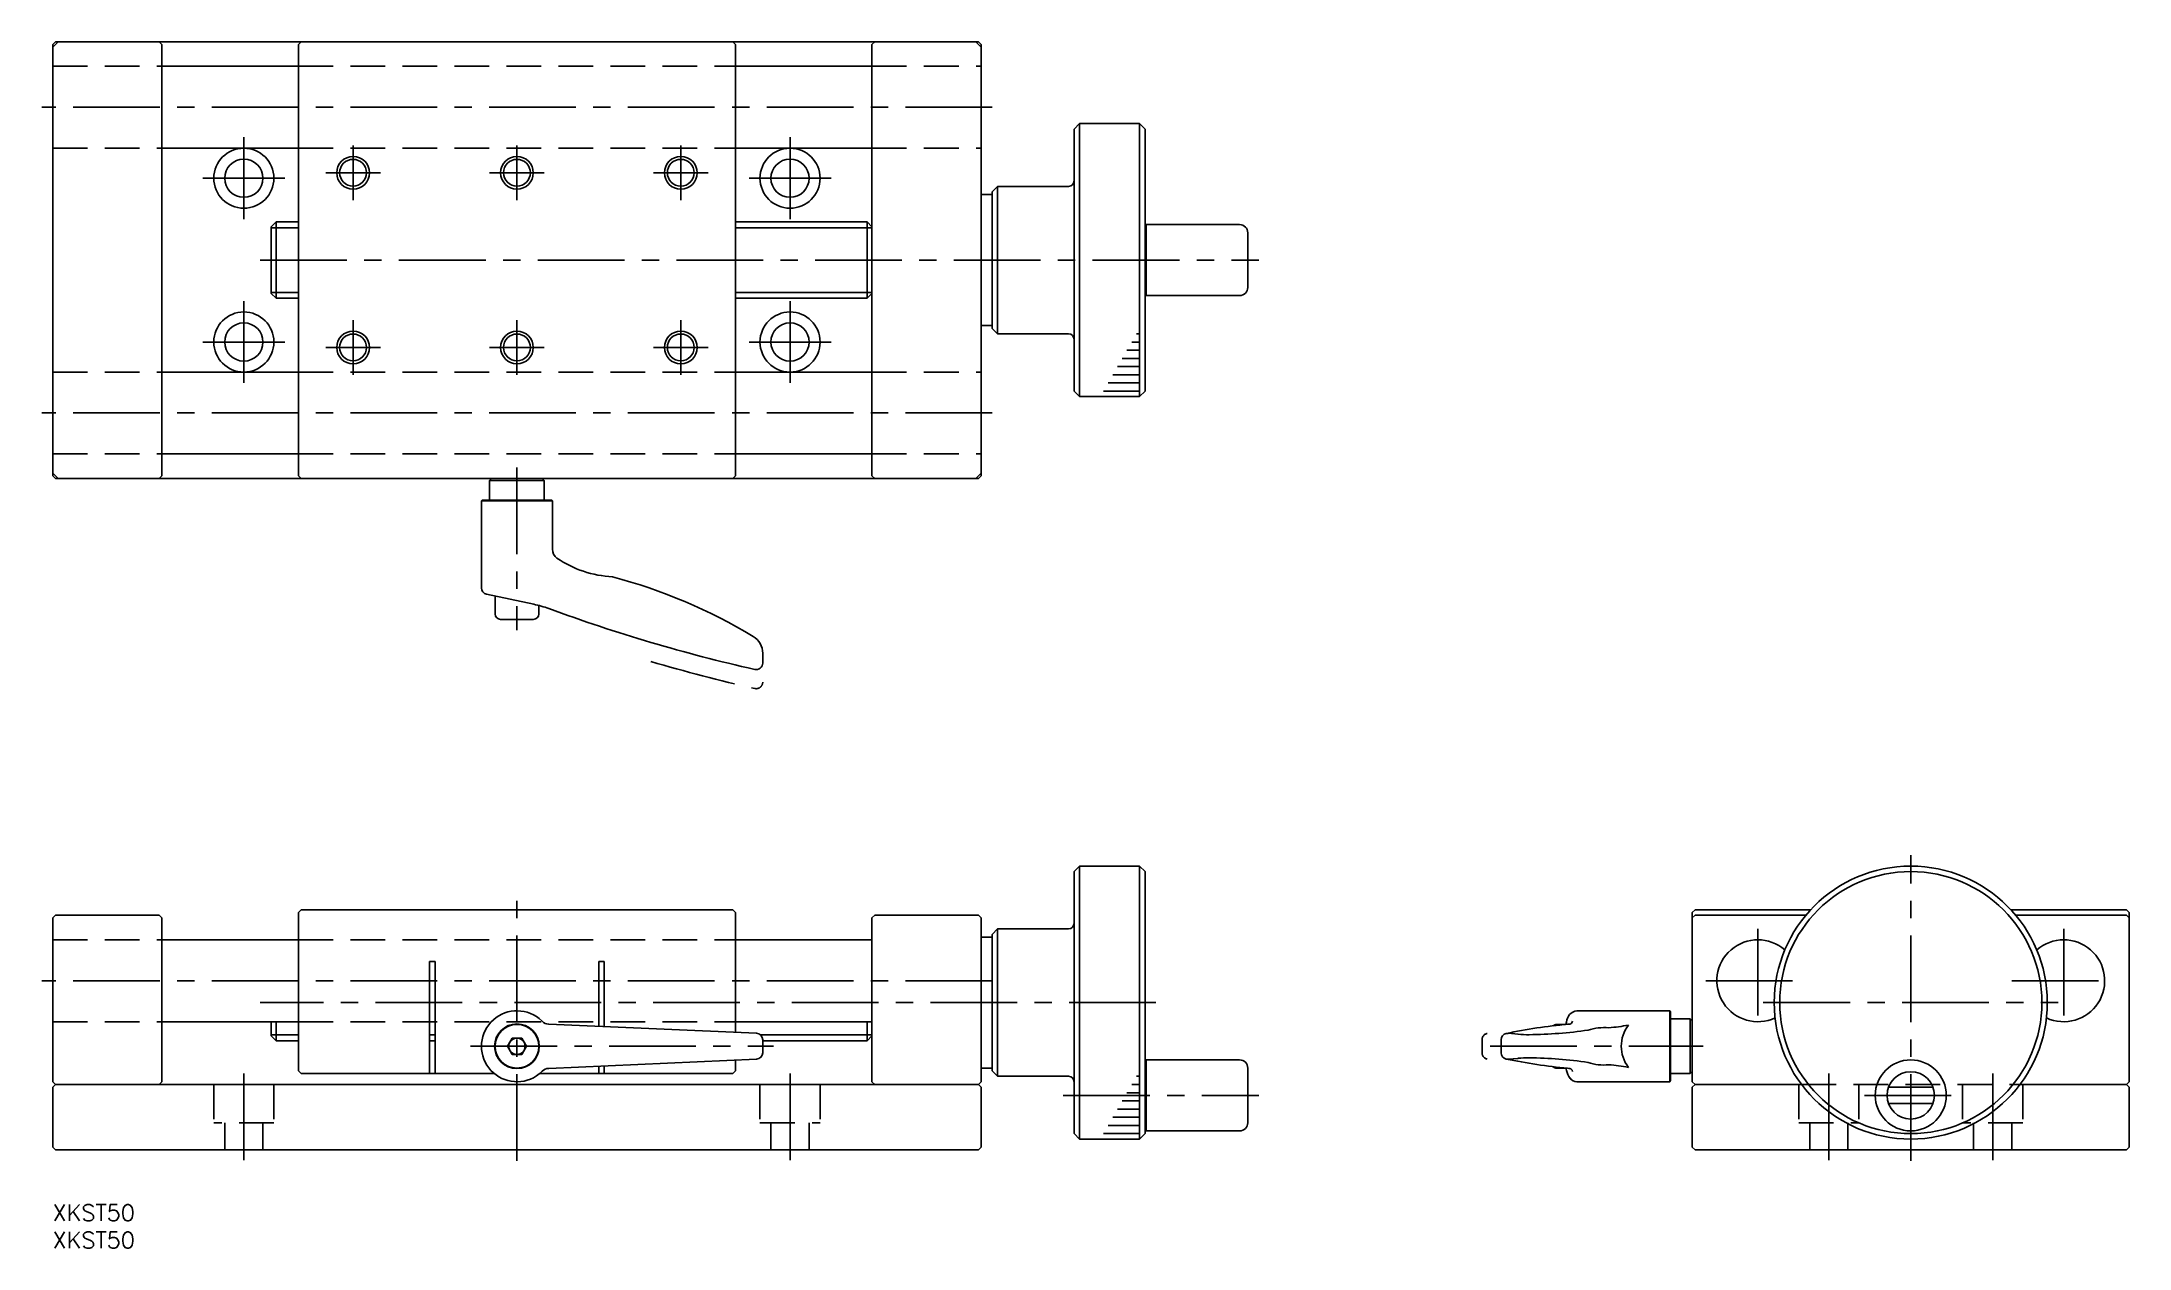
# Model space of a CAD drawing. Extents: x -2 to 380, y -8 to 213.
import ezdxf

# ---------------------------------------------------------------- set-up
doc = ezdxf.new("R2010")
doc.units = 0
doc.header["$LTSCALE"] = 0.5
for name, pattern in [('CENTER', [50.8, 31.75, -6.35, 6.35, -6.35]), ('DASHED', [19.05, 12.7, -6.35]), ('PHANTOM', [63.5, 31.75, -6.35, 6.35, -6.35, 6.35, -6.35])]:
    doc.linetypes.add(name, pattern=pattern)
for name, color, linetype in [('MSM_CENTER', 1, 'CENTER'), ('MSM_CONTINUOUS', 7, 'CONTINUOUS'), ('MSM_DASHED', 4, 'DASHED'), ('MSM_IMAGINARY', 6, 'PHANTOM'), ('MSM_NARROW', 5, 'CONTINUOUS'), ('MSM_PART_NUMBER', 7, 'CONTINUOUS')]:
    doc.layers.add(name, color=color, linetype=linetype)
doc.styles.get("Standard").update_dxf_attribs({"font": 'txt.shx', "height": 3, "bigfont": 'bigfont.shx'})

# ---------------------------------------------------------------- blocks, each defined once
blk = doc.blocks.new('*U4')
at = {"layer": 'MSM_PART_NUMBER'}
blk.add_text('XKST50', height=3, dxfattribs=at).set_placement((0, -3))
blk = doc.blocks.new('*U5')
at = {"layer": 'MSM_PART_NUMBER'}
blk.add_text('XKST50', height=3, dxfattribs=at).set_placement((0, -8))

msp = doc.modelspace()

# ---------------------------------------------------------------- linework, layer by layer
at = {"layer": 'MSM_CENTER'}
for p, q in [((172, 201), (-2, 201)), ((35, 195.5), (35, 180.5)), ((135, 180.5), (135, 195.5)), ((55, 184), (55, 194)), ((85, 184), (85, 194)), ((115, 184), (115, 194)), ((42.5, 188), (27.5, 188)), ((50, 189), (60, 189)), ((80, 189), (90, 189)), ((110, 189), (120, 189)), ((142.5, 188), (127.5, 188)), ((38, 173), (220.8, 173)), ((35, 165.5), (35, 150.5)), ((135, 150.5), (135, 165.5)), ((55, 152), (55, 162)), ((85, 152), (85, 162)), ((115, 152), (115, 162)), ((27.5, 158), (42.5, 158)), ((50, 157), (60, 157)), ((80, 157), (90, 157)), ((110, 157), (120, 157)), ((127.5, 158), (142.5, 158)), ((172, 145), (-2, 145)), ((85, 135), (85, 105.2)), ((340.19, 8), (340.19, 64)), ((85, 8), (85, 56)), ((312.19, 50.5), (312.19, 31.5)), ((368.19, 50.5), (368.19, 31.5)), ((172, 41), (-2, 41)), ((302.69, 41), (321.69, 41)), ((358.69, 41), (377.69, 41)), ((202, 37), (38, 37)), ((313.19, 37), (367.19, 37)), ((76.5, 29), (132, 29)), ((263.19, 29), (302.19, 29)), ((35, 24), (35, 8)), ((135, 24), (135, 8)), ((325.19, 24), (325.19, 8)), ((355.19, 24), (355.19, 8)), ((185, 20), (220.8, 20)), ((331.69, 20), (348.69, 20))]:
    msp.add_line(p, q, dxfattribs=at)
at = {"layer": 'MSM_CONTINUOUS'}
for p, q in [((1, 213), (0, 212)), ((0, 212.5), (0.5, 213)), ((0, 212.5), (0, 133.5)), ((0.5, 213), (169.5, 213)), ((19.5, 213), (20, 212.5)), ((20, 212.5), (20, 133.5)), ((45, 212.5), (45.5, 213)), ((45, 212.5), (45, 133.5)), ((124.5, 213), (125, 212.5)), ((125, 133.5), (125, 212.5)), ((150, 212.5), (150.5, 213)), ((150, 212.5), (150, 133.5)), ((169, 213), (170, 212)), ((169.5, 213), (170, 212.5)), ((170, 212.5), (170, 133.5)), ((20, 208.5), (45, 208.5)), ((125, 208.5), (150, 208.5)), ((187, 197), (188, 198)), ((187, 149), (187, 197)), ((188, 148), (188, 198)), ((188, 198), (199, 198)), ((199, 148), (199, 198)), ((200, 197), (199, 198)), ((200, 197), (200, 149)), ((20, 193.5), (45, 193.5)), ((125, 193.5), (150, 193.5)), ((172, 185), (170, 185)), ((173, 186.5), (172, 185.5)), ((172, 160.5), (172, 185.5)), ((173, 159.5), (173, 186.5)), ((173, 186.5), (186, 186.5)), ((40, 179.1), (40.9, 180)), ((40.9, 166), (40.9, 180)), ((45, 180), (40.9, 180)), ((149.1, 180), (125, 180)), ((149.1, 180), (149.1, 166)), ((150, 179.1), (149.1, 180)), ((40, 179.1), (40, 166.9)), ((200, 177), (200.2, 177)), ((200.2, 166.5), (200.2, 179.5)), ((200.2, 179.5), (217.3, 179.5)), ((218.8, 178), (218.8, 168)), ((200.2, 169), (200, 169)), ((40, 166.9), (40.9, 166)), ((40.9, 166), (45, 166)), ((125, 166), (149.1, 166)), ((150, 166.9), (149.1, 166)), ((217.3, 166.5), (200.2, 166.5)), ((170, 161), (172, 161)), ((173, 159.5), (172, 160.5)), ((186, 159.5), (173, 159.5)), ((20, 152.5), (45, 152.5)), ((125, 152.5), (150, 152.5)), ((188, 148), (187, 149)), ((199, 148), (188, 148)), ((200, 149), (199, 148)), ((0, 134), (1, 133)), ((20, 137.5), (45, 137.5)), ((125, 137.5), (150, 137.5)), ((169, 133), (170, 134)), ((0, 133.5), (0.5, 133)), ((0.5, 133), (169.5, 133)), ((20, 133.5), (19.5, 133)), ((45.5, 133), (45, 133.5)), ((80, 132.63), (80.37, 133)), ((80, 129), (80, 132.63)), ((80, 132.63), (90, 132.63)), ((89.63, 133), (90, 132.63)), ((90, 132.63), (90, 129)), ((124.5, 133), (125, 133.5)), ((150, 133.5), (150.5, 133)), ((170, 133.5), (169.5, 133)), ((78.5, 128.91), (78.7, 129)), ((78.5, 112.97), (78.5, 128.91)), ((78.5, 128.91), (91.5, 128.91)), ((91.3, 129), (78.7, 129)), ((91.3, 129), (91.5, 128.91)), ((91.5, 128.91), (91.5, 120.04)), ((79.45, 111.8), (88.07, 109.97)), ((81, 108.2), (81, 111.47)), ((82, 107.2), (88, 107.2)), ((89, 109.75), (89, 108.2)), ((130, 99.2), (130, 100.99)), ((187, 61), (188, 62)), ((188, 12), (188, 62)), ((188, 62), (199, 62)), ((199, 12), (199, 62)), ((200, 61), (199, 62)), ((187, 13), (187, 61)), ((200, 61), (200, 13)), ((45, 53.5), (45.5, 54)), ((45.5, 54), (124.5, 54)), ((124.5, 54), (125, 53.5)), ((300.19, 53.5), (300.69, 54)), ((321.86, 54), (300.69, 54)), ((379.69, 54), (358.52, 54)), ((379.69, 54), (380.19, 53.5)), ((0.5, 53), (0, 52.5)), ((0, 52.5), (0, 22.5)), ((0.5, 53), (19.5, 53)), ((20, 52.5), (19.5, 53)), ((20, 52.5), (20, 22.5)), ((45, 53.5), (45, 24.5)), ((125, 53.5), (125, 31.57)), ((150, 52.5), (150.5, 53)), ((150, 52.5), (150, 22.5)), ((169.5, 53), (150.5, 53)), ((169.5, 53), (170, 52.5)), ((170, 52.5), (170, 22.5)), ((173, 50.5), (172, 49.5)), ((173, 23.5), (173, 50.5)), ((173, 50.5), (186, 50.5)), ((300.19, 53.5), (300.19, 22.5)), ((300.19, 52.5), (300.69, 53)), ((320.98, 53), (300.69, 53)), ((379.69, 53), (359.4, 53)), ((379.69, 53), (380.19, 52.5)), ((380.19, 22.5), (380.19, 53.5)), ((20, 48.5), (45, 48.5)), ((125, 48.5), (150, 48.5)), ((172, 49), (170, 49)), ((172, 24.5), (172, 49.5)), ((69, 44.5), (69, 24)), ((69, 44.5), (70, 44.5)), ((70, 44.5), (70, 24)), ((100, 44.5), (100, 32.7)), ((100, 44.5), (101, 44.5)), ((101, 44.5), (101, 32.65)), ((296.1, 35.5), (279.04, 35.5)), ((296.1, 22.5), (296.1, 35.5)), ((296.19, 35.3), (296.1, 35.5)), ((296.19, 35.3), (296.19, 22.7)), ((20, 33.5), (45, 33.5)), ((40, 33.5), (40, 30.9)), ((40, 30.9), (40.9, 30)), ((40.9, 30), (40.9, 33.5)), ((89.07, 34.07), (89.6, 33.6)), ((90.81, 33.06), (128.86, 31.37)), ((125, 33.5), (150, 33.5)), ((149.1, 33.5), (149.1, 30)), ((150, 30.9), (149.1, 30)), ((266.49, 31.37), (268.28, 31.21)), ((277, 33), (275.39, 33)), ((284.9, 32.38), (284.91, 32.38)), ((299.82, 34), (296.19, 34)), ((299.82, 24), (299.82, 34)), ((300.19, 33.63), (299.82, 34)), ((40.9, 30), (45, 30)), ((69, 30), (70, 30)), ((84.13, 30.5), (83.27, 29)), ((83.27, 29), (84.13, 27.5)), ((85.87, 30.5), (84.13, 30.5)), ((84.13, 27.5), (85.87, 27.5)), ((86.73, 29), (85.87, 30.5)), ((85.87, 27.5), (86.73, 29)), ((130, 30.18), (130, 27.82)), ((130, 30), (149.1, 30)), ((265.19, 30.18), (265.19, 27.82)), ((268.28, 26.79), (266.49, 26.63)), ((45.5, 24), (45, 24.5)), ((45.5, 24), (80.85, 24)), ((89.62, 24.42), (89.07, 23.93)), ((89.15, 24), (124.5, 24)), ((128.86, 26.63), (90.81, 24.94)), ((100, 25.3), (100, 24)), ((101, 25.35), (101, 24)), ((124.5, 24), (125, 24.5)), ((125, 26.43), (125, 24.5)), ((170, 25), (172, 25)), ((173, 23.5), (172, 24.5)), ((186, 23.5), (173, 23.5)), ((200, 24), (200.2, 24)), ((200.2, 26.5), (217.3, 26.5)), ((200.2, 13.5), (200.2, 26.5)), ((218.8, 25), (218.8, 15)), ((275.39, 25), (277, 25)), ((284.9, 25.62), (284.91, 25.62)), ((296.19, 24), (299.82, 24)), ((299.82, 24), (300.19, 24.37)), ((0, 22.5), (0.5, 22)), ((0.5, 22), (0, 21.5)), ((0, 21.5), (0, 10.5)), ((0.5, 22), (169.5, 22)), ((19.5, 22), (20, 22.5)), ((150.5, 22), (150, 22.5)), ((170, 22.5), (169.5, 22)), ((169.5, 22), (170, 21.5)), ((170, 21.5), (170, 10.5)), ((279.04, 22.5), (296.1, 22.5)), ((296.1, 22.5), (296.19, 22.7)), ((300.19, 22.5), (300.69, 22)), ((300.19, 21.5), (300.69, 22)), ((300.19, 21.5), (300.19, 10.5)), ((320.19, 22), (300.69, 22)), ((344.26, 21.5), (336.12, 21.5)), ((379.69, 22), (360.19, 22)), ((380.19, 22.5), (379.69, 22)), ((379.69, 22), (380.19, 21.5)), ((380.19, 21.5), (380.19, 10.5)), ((200.2, 16), (200, 16)), ((336.12, 18.5), (344.26, 18.5)), ((188, 12), (187, 13)), ((199, 12), (188, 12)), ((200, 13), (199, 12)), ((217.3, 13.5), (200.2, 13.5)), ((0, 10.5), (0.5, 10)), ((0.5, 10), (169.5, 10)), ((170, 10.5), (169.5, 10)), ((300.69, 10), (300.19, 10.5)), ((379.69, 10), (300.69, 10)), ((380.19, 10.5), (379.69, 10))]:
    msp.add_line(p, q, dxfattribs=at)
for centre, radius in [((35, 188), 5.5), ((35, 188), 3.5), ((55, 189), 2.46), ((85, 189), 2.46), ((115, 189), 2.46), ((135, 188), 5.5), ((135, 188), 3.5), ((35, 158), 5.5), ((35, 158), 3.5), ((135, 158), 5.5), ((135, 158), 3.5), ((55, 157), 2.46), ((85, 157), 2.46), ((115, 157), 2.46), ((340.19, 37), 25), ((340.19, 37), 24), ((85, 29), 4.1), ((85, 29), 4), ((85, 29), 1.5), ((340.19, 20), 6.5), ((340.19, 20), 4.34)]:
    msp.add_circle(centre, radius, dxfattribs=at)
for centre, radius, start, end in [((186, 187.5), 1, 270, 0), ((217.3, 178), 1.5, 0, 90), ((217.3, 168), 1.5, 270, 0), ((186, 158.5), 1, 0, 90), ((93.48, 120.02), 1.98, 179.3985, 234.6048), ((103.53, 134.96), 19.99, 235.9299, 267.0373), ((76.71, 18.38), 100, 58.9708, 75.0534), ((79.7, 112.97), 1.2, 180, 258), ((82, 108.2), 1, 180, 270), ((88, 108.2), 1, 270, 0), ((83.91, 90.4), 20, 69.7836, 78), ((194.5, 390.69), 300, 249.7836, 257.299), ((126.4, 100.99), 3.6, 0, 58.9708), ((128.8, 99.2), 1.2, 257.299, 0), ((186, 51.5), 1, 270, 0), ((312.19, 41), 7.5, 48.841, 294.8988), ((368.19, 41), 7.5, 245.1012, 131.159), ((85, 29), 6.5, 51.1916, 308.8084), ((279.38, 33.31), 2.22, 99.057, 176.6883), ((90.84, 34.76), 1.71, 223.1488, 268.8487), ((128.8, 30.18), 1.2, 0, 87.1104), ((266.39, 30.18), 1.2, 102.6237, 180), ((286.43, -65.56), 99.01, 95.2566, 101.8352), ((266.4, 29.77), 1.6, 86.7872, 99.9351), ((270.28, 51.52), 20.41, 264.3721, 270.1548), ((269.32, 113.99), 82.88, 270.7081, 278.1764), ((275.39, 32), 1, 90, 130.7585), ((285.09, 31.24), 8.22, 164.4909, 167.5835), ((277.66, 30.75), 2.3, 87.5823, 97.5162), ((277.64, 33.64), 0.6, 282.1021, 356.0445), ((284.14, 22.2), 10.22, 85.7554, 107.3191), ((280.97, 75.1), 42.9, 275.2727, 280.0961), ((293.61, 29), 6.42, 142.9514, 217.0486), ((128.8, 27.82), 1.2, 272.8896, 0), ((266.39, 27.82), 1.2, 180, 257.3763), ((270.28, 6.48), 20.41, 89.8452, 95.6279), ((269.32, -55.99), 82.88, 81.8236, 89.2919), ((90.83, 23.27), 1.67, 90.9578, 136.649), ((186, 22.5), 1, 0, 90), ((217.3, 25), 1.5, 0, 90), ((286.85, 126.33), 101.8, 258.2552, 264.653), ((266.4, 28.2), 1.57, 259.9307, 273.347), ((275.39, 26), 1, 228.9144, 270), ((285.44, 26.85), 8.58, 192.5062, 195.4715), ((281.27, 25.53), 4.22, 193.2781, 214.7129), ((277.66, 27.05), 2.1, 262.013, 272.8885), ((277.64, 24.37), 0.591, 3.3421, 78.5113), ((279.08, 24.09), 1.59, 217.1578, 268.4821), ((283.97, 34.29), 8.73, 250.8105, 276.115), ((282.16, -8.29), 34.02, 79.2741, 85.3571), ((217.3, 15), 1.5, 270, 0)]:
    msp.add_arc(centre, radius, start, end, dxfattribs=at)
at = {"layer": 'MSM_DASHED'}
for p, q in [((0, 208.5), (20, 208.5)), ((45, 208.5), (125, 208.5)), ((150, 208.5), (170, 208.5)), ((0, 193.5), (20, 193.5)), ((45, 193.5), (125, 193.5)), ((150, 193.5), (170, 193.5)), ((0, 152.5), (20, 152.5)), ((45, 152.5), (125, 152.5)), ((150, 152.5), (170, 152.5)), ((0, 137.5), (20, 137.5)), ((45, 137.5), (125, 137.5)), ((150, 137.5), (170, 137.5)), ((0, 48.5), (20, 48.5)), ((45, 48.5), (125, 48.5)), ((0, 33.5), (20, 33.5)), ((45, 33.5), (125, 33.5)), ((29.5, 22), (29.5, 15)), ((40.5, 22), (40.5, 15)), ((129.5, 22), (129.5, 15)), ((140.5, 22), (140.5, 15)), ((319.69, 22), (319.69, 15)), ((320.19, 22), (360.19, 22)), ((330.69, 22), (330.69, 15)), ((349.69, 22), (349.69, 15)), ((360.69, 22), (360.69, 15)), ((40.5, 15), (29.5, 15)), ((31.5, 15), (31.5, 10)), ((38.5, 15), (38.5, 10)), ((129.5, 15), (140.5, 15)), ((131.5, 15), (131.5, 10)), ((138.5, 15), (138.5, 10)), ((319.69, 15), (330.69, 15)), ((321.69, 15), (321.69, 10)), ((328.69, 15), (328.69, 10)), ((360.69, 15), (349.69, 15)), ((351.69, 15), (351.69, 10)), ((358.69, 15), (358.69, 10))]:
    msp.add_line(p, q, dxfattribs=at)
at = {"layer": 'MSM_IMAGINARY'}
msp.add_line((261.69, 30.18), (261.69, 27.82), dxfattribs=at)
for centre, radius, start, end in [((194.5, 387.19), 300, 253.5413, 257.299), ((128.8, 95.7), 1.2, 257.299, 0), ((262.89, 30.18), 1.2, 102.6237, 180), ((262.89, 27.82), 1.2, 180, 257.3763)]:
    msp.add_arc(centre, radius, start, end, dxfattribs=at)
at = {"layer": 'MSM_NARROW'}
for p, q in [((40, 178.92), (45, 178.92)), ((125, 178.92), (150, 178.92)), ((40, 167.08), (45, 167.08)), ((125, 167.08), (150, 167.08)), ((199, 158), (197.56, 158)), ((199, 159.5), (198.42, 159.5)), ((199, 153.5), (194.96, 153.5)), ((199, 155), (195.82, 155)), ((199, 156.5), (196.69, 156.5)), ((199, 150.5), (193.23, 150.5)), ((199, 152), (194.09, 152)), ((199, 149), (192.36, 149)), ((40, 31.08), (45, 31.08)), ((69, 31.08), (70, 31.08)), ((129.59, 31.08), (150, 31.08)), ((199, 23.5), (198.42, 23.5)), ((199, 20.5), (196.69, 20.5)), ((199, 22), (197.56, 22)), ((199, 16), (194.09, 16)), ((199, 17.5), (194.96, 17.5)), ((199, 19), (195.82, 19)), ((199, 13), (192.36, 13)), ((199, 14.5), (193.23, 14.5))]:
    msp.add_line(p, q, dxfattribs=at)
for centre in [(55, 189), (85, 189), (115, 189), (55, 157), (85, 157), (115, 157)]:
    msp.add_circle(centre, 3, dxfattribs=at)

# ---------------------------------------------------------------- block references
at = {"layer": 'MSM_CONTINUOUS'}
for name in ['*U4', '*U5']:
    msp.add_blockref(name, (0, 0), dxfattribs=at)

doc.saveas('drawing.dxf')
